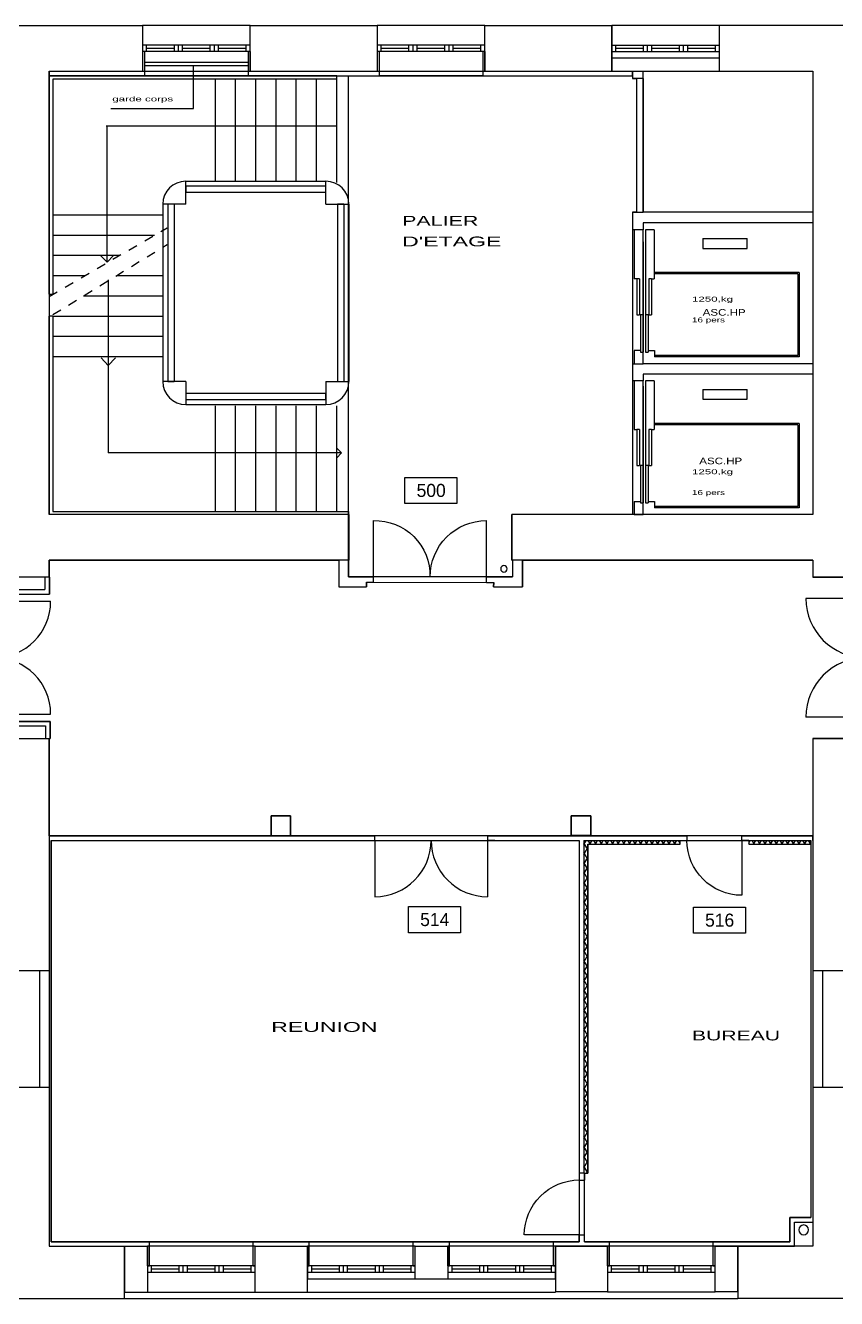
# Model space of a CAD drawing. Extents: x -18.1 to 35.5, y -11.5 to 10.4.
# Drawn here: x -0.3 to 12.13, y -11.54 to 7.96 of the extents above; entities that cross this region are included whole.
import ezdxf

# ---------------------------------------------------------------- set-up
doc = ezdxf.new("R2010")
doc.units = 0
doc.header["$MEASUREMENT"] = 0
doc.linetypes.add('_DASHED', pattern=[0.282222, 0.141111, -0.141111])
doc.linetypes.add('TRAIT_PLEIN', pattern=[0])
for name, color, linetype in [('ASCENSEURS', 1, 'TRAIT_PLEIN'), ('CLOIS5', 2, 'TRAIT_PLEIN'), ('ESCALIERS', 3, 'TRAIT_PLEIN'), ('MUR', 7, 'TRAIT_PLEIN'), ('PORTE', 3, 'Continuous'), ('SPACES', 150, 'TRAIT_PLEIN'), ('TEXTES', 6, 'TRAIT_PLEIN'), ('VITRE', 1, 'TRAIT_PLEIN')]:
    doc.layers.add(name, color=color, linetype=linetype)

msp = doc.modelspace()

# ---------------------------------------------------------------- linework, layer by layer
at = {"layer": 'ASCENSEURS'}
for p, q in [((9.17, 4.827), (9.031, 4.827)), ((9.031, 4.827), (9.031, 4.079)), ((9.031, 4.821), (9.031, 4.079)), ((9.17, 2.778), (9.17, 4.828)), ((9.341, 4.828), (9.206, 4.828)), ((9.206, 4.828), (9.206, 2.978)), ((9.341, 4.828), (9.341, 4.079)), ((10.086, 4.694), (10.086, 4.544)), ((10.086, 4.694), (10.767, 4.694)), ((10.767, 4.544), (10.767, 4.694)), ((9.17, 4.642), (9.17, 3.05)), ((10.086, 4.544), (10.767, 4.544)), ((9.341, 4.173), (9.341, 4.153)), ((11.561, 4.173), (9.341, 4.173)), ((11.541, 4.153), (9.341, 4.153)), ((11.541, 4.153), (11.541, 2.903)), ((11.561, 4.173), (11.561, 2.883)), ((9.076, 4.079), (9.031, 4.079)), ((9.116, 4.079), (9.076, 4.079)), ((9.076, 4.079), (9.076, 3.528)), ((9.116, 4.079), (9.116, 3.528)), ((9.297, 4.079), (9.257, 4.079)), ((9.257, 4.079), (9.257, 3.528)), ((9.297, 4.079), (9.297, 3.528)), ((9.297, 4.079), (9.341, 4.079)), ((9.076, 3.528), (9.116, 3.528)), ((9.17, 3.528), (9.13, 3.528)), ((9.13, 3.528), (9.13, 2.955)), ((9.17, 3.528), (9.17, 2.955)), ((9.246, 3.528), (9.206, 3.528)), ((9.206, 3.528), (9.206, 2.955)), ((9.246, 3.528), (9.246, 2.955)), ((9.257, 3.528), (9.297, 3.528)), ((9.13, 2.978), (9.031, 2.978)), ((9.031, 2.978), (9.031, 2.778)), ((9.13, 2.955), (9.17, 2.955)), ((9.206, 2.955), (9.246, 2.955)), ((9.246, 2.978), (9.345, 2.978)), ((9.345, 2.978), (9.345, 2.903)), ((9.031, 2.778), (9.17, 2.778)), ((9.345, 2.903), (9.345, 2.883)), ((11.541, 2.903), (9.345, 2.903)), ((11.561, 2.883), (9.345, 2.883)), ((9.17, 2.517), (9.031, 2.517)), ((9.031, 2.517), (9.031, 1.768)), ((9.17, 0.468), (9.17, 2.517)), ((9.17, 2.434), (9.17, 0.842)), ((9.341, 2.517), (9.206, 2.517)), ((9.206, 2.517), (9.206, 0.667)), ((9.341, 2.517), (9.341, 1.768)), ((10.086, 2.383), (10.086, 2.233)), ((10.086, 2.383), (10.767, 2.383)), ((10.767, 2.233), (10.767, 2.383)), ((10.086, 2.233), (10.767, 2.233)), ((9.031, 1.768), (9.076, 1.768)), ((9.116, 1.768), (9.076, 1.768)), ((9.076, 1.768), (9.076, 1.217)), ((9.116, 1.768), (9.116, 1.217)), ((9.297, 1.768), (9.257, 1.768)), ((9.257, 1.768), (9.257, 1.217)), ((9.297, 1.768), (9.297, 1.217)), ((9.297, 1.768), (9.341, 1.768)), ((9.341, 1.862), (9.341, 1.842)), ((11.561, 1.862), (9.341, 1.862)), ((11.541, 1.842), (9.341, 1.842)), ((11.541, 1.842), (11.541, 0.592)), ((11.561, 1.862), (11.561, 0.572)), ((9.076, 1.217), (9.116, 1.217)), ((9.17, 1.217), (9.13, 1.217)), ((9.13, 1.217), (9.13, 0.644)), ((9.17, 1.217), (9.17, 0.644)), ((9.246, 1.217), (9.206, 1.217)), ((9.206, 1.217), (9.206, 0.644)), ((9.246, 1.217), (9.246, 0.644)), ((9.257, 1.217), (9.297, 1.217)), ((9.031, 0.667), (9.031, 0.468)), ((9.031, 0.667), (9.13, 0.667)), ((9.13, 0.644), (9.17, 0.644)), ((9.206, 0.644), (9.246, 0.644)), ((9.246, 0.667), (9.345, 0.667)), ((9.345, 0.667), (9.345, 0.592)), ((9.345, 0.592), (9.345, 0.572)), ((11.541, 0.592), (9.345, 0.592)), ((9.031, 0.468), (9.17, 0.468)), ((9.031, 0.468), (9.031, 0.468)), ((9.031, 0.468), (9.17, 0.468)), ((9.17, 0.468), (9.17, 0.468)), ((11.561, 0.572), (9.345, 0.572))]:
    msp.add_line(p, q, dxfattribs=at)
at = {"layer": 'CLOIS5'}
for p, q in [((1.53, 7.558), (1.5, 7.558)), ((1.5, 7.558), (1.5, 7.258)), ((1.53, 7.558), (1.53, 7.188)), ((3.15, 7.558), (3.12, 7.558)), ((3.12, 7.558), (3.12, 7.188)), ((3.15, 7.558), (3.15, 7.258)), ((5.125, 7.558), (5.095, 7.558)), ((5.095, 7.558), (5.095, 7.258)), ((5.125, 7.558), (5.125, 7.188)), ((6.745, 7.558), (6.715, 7.558)), ((6.715, 7.558), (6.715, 7.188)), ((6.745, 7.558), (6.745, 7.258)), ((0.07, 7.258), (1.5, 7.258)), ((0.07, 3.841), (0.07, 7.258)), ((1.53, 7.396), (3.12, 7.396)), ((1.53, 7.346), (3.12, 7.346)), ((3.15, 7.258), (5.095, 7.258)), ((6.745, 7.258), (9.01, 7.258)), ((9.01, 7.188), (9.01, 7.258)), ((4.477, 7.188), (0.07, 7.188)), ((0.079, 7.188), (1.53, 7.188)), ((0.123, 7.138), (0.123, 3.841)), ((4.477, 7.138), (0.123, 7.138)), ((1.53, 7.188), (3.12, 7.188)), ((3.12, 7.188), (5.125, 7.188)), ((4.477, 7.138), (4.477, 7.188)), ((6.715, 7.188), (5.125, 7.188)), ((6.715, 7.188), (9.01, 7.188)), ((0.07, 3.841), (0.123, 3.841)), ((0.123, 3.508), (0.07, 3.508)), ((0.07, 0.468), (0.07, 3.508)), ((0.123, 3.508), (0.123, 0.514)), ((4.66, 0.468), (0.07, 0.468)), ((0.123, 0.514), (4.66, 0.514)), ((4.66, 0.468), (4.66, 0.514)), ((4.656, -0.232), (4.506, -0.232)), ((4.506, -0.232), (4.506, -0.638)), ((4.656, -0.232), (4.656, -0.488)), ((7.32, -0.232), (7.17, -0.232)), ((7.17, -0.232), (7.17, -0.488)), ((7.32, -0.232), (7.32, -0.638)), ((0.071, -0.492), (0.001, -0.492)), ((0.001, -0.492), (0.001, -0.681)), ((0.071, -0.492), (0.071, -0.751)), ((4.656, -0.488), (4.929, -0.488)), ((4.929, -0.488), (5.039, -0.488)), ((4.929, -0.568), (4.929, -0.638)), ((4.929, -0.568), (5.039, -0.568)), ((5.039, -0.568), (5.039, -0.488)), ((6.769, -0.573), (6.769, -0.488)), ((6.769, -0.488), (6.88, -0.488)), ((6.769, -0.573), (6.881, -0.573)), ((6.879, -0.488), (7.17, -0.488)), ((6.879, -0.638), (6.881, -0.573)), ((-0.772, -0.751), (0.071, -0.751)), ((-0.59, -0.681), (0.001, -0.681)), ((4.506, -0.638), (4.929, -0.638)), ((6.879, -0.638), (7.32, -0.638)), ((-0.768, -2.701), (0.081, -2.701)), ((0.081, -2.701), (0.081, -2.962)), ((-0.59, -2.771), (0.011, -2.771)), ((0.011, -2.771), (0.011, -2.962)), ((0.011, -2.962), (0.081, -2.962)), ((0.07, -4.454), (5.056, -4.454)), ((0.07, -4.454), (0.07, -10.742)), ((5.056, -4.454), (5.056, -4.524)), ((6.787, -4.454), (9.738, -4.454)), ((6.787, -4.454), (6.787, -4.523)), ((9.738, -4.454), (9.843, -4.454)), ((9.843, -4.524), (9.843, -4.454)), ((10.684, -4.454), (10.788, -4.454)), ((10.684, -4.524), (10.684, -4.454)), ((10.788, -4.454), (11.77, -4.454)), ((11.77, -4.524), (11.77, -4.454)), ((0.07, -4.524), (0.07, -4.524)), ((0.1, -4.524), (4.947, -4.524)), ((0.1, -4.524), (0.1, -10.672)), ((4.945, -4.524), (5.056, -4.524)), ((6.787, -4.523), (6.897, -4.523)), ((6.897, -4.524), (8.191, -4.524)), ((8.191, -4.524), (8.191, -9.622)), ((8.263, -4.524), (9.738, -4.524)), ((8.263, -4.524), (8.263, -9.622)), ((8.263, -4.524), (8.263, -9.622)), ((8.263, -4.524), (9.738, -4.524)), ((8.263, -4.588), (8.287, -4.547)), ((8.323, -4.666), (8.263, -4.562)), ((8.263, -4.738), (8.323, -4.634)), ((8.287, -4.547), (8.3, -4.524)), ((8.323, -4.584), (8.323, -9.622)), ((8.323, -4.584), (9.738, -4.584)), ((8.362, -4.584), (8.328, -4.524)), ((8.352, -4.584), (8.387, -4.524)), ((8.449, -4.584), (8.414, -4.524)), ((8.439, -4.584), (8.473, -4.524)), ((8.535, -4.584), (8.501, -4.524)), ((8.525, -4.584), (8.56, -4.524)), ((8.622, -4.584), (8.587, -4.524)), ((8.612, -4.584), (8.647, -4.524)), ((8.709, -4.584), (8.674, -4.524)), ((8.699, -4.584), (8.733, -4.524)), ((8.795, -4.584), (8.761, -4.524)), ((8.785, -4.584), (8.82, -4.524)), ((8.882, -4.584), (8.847, -4.524)), ((8.872, -4.584), (8.906, -4.524)), ((8.968, -4.584), (8.934, -4.524)), ((8.958, -4.584), (8.993, -4.524)), ((9.055, -4.584), (9.02, -4.524)), ((9.045, -4.584), (9.08, -4.524)), ((9.142, -4.584), (9.107, -4.524)), ((9.132, -4.584), (9.166, -4.524)), ((9.228, -4.584), (9.194, -4.524)), ((9.218, -4.584), (9.253, -4.524)), ((9.315, -4.584), (9.28, -4.524)), ((9.305, -4.584), (9.339, -4.524)), ((9.401, -4.584), (9.367, -4.524)), ((9.391, -4.584), (9.426, -4.524)), ((9.488, -4.584), (9.453, -4.524)), ((9.478, -4.584), (9.513, -4.524)), ((9.575, -4.584), (9.54, -4.524)), ((9.565, -4.584), (9.599, -4.524)), ((9.661, -4.584), (9.627, -4.524)), ((9.651, -4.584), (9.686, -4.524)), ((9.738, -4.567), (9.713, -4.524)), ((9.738, -4.584), (9.738, -4.524)), ((9.738, -4.524), (9.843, -4.524)), ((9.738, -4.584), (9.738, -4.583)), ((10.788, -4.524), (10.684, -4.524)), ((10.788, -4.565), (10.812, -4.524)), ((10.788, -4.524), (10.788, -4.584)), ((10.788, -4.524), (11.74, -4.524)), ((10.788, -4.524), (11.74, -4.524)), ((10.788, -4.584), (11.74, -4.584)), ((10.874, -4.584), (10.839, -4.524)), ((10.864, -4.584), (10.898, -4.524)), ((10.96, -4.584), (10.926, -4.524)), ((10.95, -4.584), (10.985, -4.524)), ((11.047, -4.584), (11.012, -4.524)), ((11.037, -4.584), (11.071, -4.524)), ((11.133, -4.584), (11.099, -4.524)), ((11.123, -4.584), (11.158, -4.524)), ((11.22, -4.584), (11.185, -4.524)), ((11.21, -4.584), (11.245, -4.524)), ((11.307, -4.584), (11.272, -4.524)), ((11.297, -4.584), (11.331, -4.524)), ((11.393, -4.584), (11.359, -4.524)), ((11.383, -4.584), (11.418, -4.524)), ((11.48, -4.584), (11.445, -4.524)), ((11.47, -4.584), (11.504, -4.524)), ((11.566, -4.584), (11.532, -4.524)), ((11.556, -4.584), (11.591, -4.524)), ((11.653, -4.584), (11.618, -4.524)), ((11.643, -4.584), (11.678, -4.524)), ((11.74, -4.584), (11.705, -4.524)), ((11.73, -4.584), (11.74, -4.566)), ((11.74, -4.584), (11.74, -4.524)), ((11.74, -4.524), (11.74, -10.303)), ((11.77, -4.524), (11.77, -4.524)), ((11.77, -4.524), (11.77, -10.373)), ((8.323, -4.816), (8.263, -4.712)), ((8.263, -4.888), (8.323, -4.784)), ((8.323, -4.966), (8.263, -4.862)), ((8.263, -5.038), (8.323, -4.934)), ((8.323, -5.116), (8.263, -5.012)), ((8.263, -5.188), (8.323, -5.084)), ((8.323, -5.266), (8.263, -5.162)), ((8.263, -5.338), (8.323, -5.234)), ((8.323, -5.416), (8.263, -5.312)), ((8.263, -5.488), (8.323, -5.384)), ((8.323, -5.566), (8.263, -5.462)), ((8.263, -5.638), (8.323, -5.534)), ((8.323, -5.716), (8.263, -5.612)), ((8.263, -5.788), (8.323, -5.684)), ((8.323, -5.866), (8.263, -5.762)), ((8.263, -5.938), (8.323, -5.834)), ((8.323, -6.016), (8.263, -5.912)), ((8.263, -6.088), (8.323, -5.984)), ((8.323, -6.166), (8.263, -6.062)), ((8.263, -6.238), (8.323, -6.134)), ((8.323, -6.316), (8.263, -6.212)), ((8.263, -6.388), (8.323, -6.284)), ((8.323, -6.466), (8.263, -6.362)), ((8.263, -6.538), (8.323, -6.434)), ((8.323, -6.616), (8.263, -6.512)), ((8.263, -6.688), (8.323, -6.584)), ((8.323, -6.766), (8.263, -6.662)), ((8.263, -6.838), (8.323, -6.734)), ((8.323, -6.916), (8.263, -6.812)), ((8.263, -6.988), (8.323, -6.884)), ((8.323, -7.066), (8.263, -6.962)), ((8.263, -7.138), (8.323, -7.034)), ((8.323, -7.216), (8.263, -7.112)), ((8.263, -7.288), (8.323, -7.184)), ((8.323, -7.366), (8.263, -7.262)), ((8.263, -7.438), (8.323, -7.334)), ((8.323, -7.516), (8.263, -7.412)), ((8.263, -7.588), (8.323, -7.484)), ((8.323, -7.666), (8.263, -7.562)), ((8.263, -7.738), (8.323, -7.634)), ((8.323, -7.816), (8.263, -7.712)), ((8.263, -7.888), (8.323, -7.784)), ((8.323, -7.966), (8.263, -7.862)), ((8.263, -8.038), (8.323, -7.934)), ((8.323, -8.116), (8.263, -8.012)), ((8.263, -8.188), (8.323, -8.084)), ((8.323, -8.266), (8.263, -8.162)), ((8.263, -8.338), (8.323, -8.234)), ((8.323, -8.416), (8.263, -8.312)), ((8.263, -8.488), (8.323, -8.384)), ((8.323, -8.566), (8.263, -8.462)), ((8.263, -8.638), (8.323, -8.534)), ((8.323, -8.716), (8.263, -8.612)), ((8.263, -8.788), (8.323, -8.684)), ((8.323, -8.866), (8.263, -8.762)), ((8.263, -8.938), (8.323, -8.834)), ((8.323, -9.016), (8.263, -8.912)), ((8.263, -9.088), (8.323, -8.984)), ((8.323, -9.166), (8.263, -9.062)), ((8.263, -9.238), (8.323, -9.134)), ((8.323, -9.316), (8.263, -9.212)), ((8.263, -9.388), (8.323, -9.284)), ((8.323, -9.466), (8.263, -9.362)), ((8.263, -9.538), (8.323, -9.434)), ((8.323, -9.616), (8.263, -9.512)), ((8.263, -9.622), (8.191, -9.622)), ((8.191, -9.622), (8.191, -9.727)), ((8.191, -9.727), (8.271, -9.727)), ((8.263, -9.622), (8.323, -9.622)), ((8.271, -9.622), (8.271, -9.727)), ((8.301, -9.622), (8.323, -9.584)), ((11.421, -10.303), (11.74, -10.303)), ((11.421, -10.672), (11.421, -10.303)), ((11.491, -10.373), (11.77, -10.373)), ((11.491, -10.741), (11.491, -10.373)), ((0.1, -10.672), (1.604, -10.672)), ((1.604, -10.672), (3.195, -10.672)), ((1.604, -11.042), (1.604, -10.672)), ((3.195, -10.672), (4.055, -10.672)), ((3.195, -11.042), (3.195, -10.672)), ((4.055, -10.672), (5.645, -10.672)), ((4.055, -11.042), (4.055, -10.672)), ((5.645, -11.042), (5.645, -10.672)), ((5.645, -10.672), (6.205, -10.672)), ((6.205, -10.672), (7.795, -10.672)), ((6.205, -11.042), (6.205, -10.672)), ((7.795, -11.042), (7.795, -10.672)), ((7.795, -10.672), (8.191, -10.672)), ((8.191, -10.672), (8.191, -10.567)), ((8.191, -10.567), (8.271, -10.567)), ((8.271, -10.672), (8.271, -10.567)), ((8.271, -10.672), (8.654, -10.672)), ((8.654, -10.672), (10.245, -10.672)), ((8.654, -11.041), (8.654, -10.672)), ((10.245, -10.672), (11.421, -10.672)), ((10.245, -11.041), (10.245, -10.672)), ((0.07, -10.742), (1.575, -10.742)), ((1.575, -11.042), (1.575, -10.742)), ((3.225, -10.742), (4.025, -10.742)), ((3.225, -11.042), (3.225, -10.742)), ((4.025, -11.042), (4.025, -10.742)), ((5.675, -11.042), (5.675, -10.742)), ((5.675, -10.742), (6.175, -10.742)), ((6.175, -11.042), (6.175, -10.742)), ((7.825, -11.042), (7.825, -10.742)), ((7.825, -10.742), (8.192, -10.742)), ((8.191, -10.742), (8.261, -10.742)), ((8.262, -10.742), (8.625, -10.741)), ((8.625, -11.041), (8.625, -10.741)), ((10.275, -10.742), (11.491, -10.742)), ((10.275, -11.041), (10.275, -10.742)), ((1.575, -11.042), (1.604, -11.042)), ((3.195, -11.042), (3.225, -11.042)), ((4.025, -11.042), (4.055, -11.042)), ((5.645, -11.042), (5.675, -11.042)), ((6.175, -11.042), (6.205, -11.042)), ((7.795, -11.042), (7.825, -11.042)), ((8.625, -11.041), (8.654, -11.041)), ((10.245, -11.041), (10.275, -11.041))]:
    msp.add_line(p, q, dxfattribs=at)
at = {"layer": 'ESCALIERS'}
for p, q in [((2.615, 5.573), (2.615, 7.138)), ((2.925, 5.573), (2.925, 7.138)), ((3.235, 5.573), (3.235, 7.138)), ((3.545, 5.573), (3.545, 7.138)), ((3.855, 5.573), (3.855, 7.138)), ((4.165, 5.573), (4.165, 7.138)), ((4.475, 5.554), (4.475, 7.138)), ((4.475, 6.416), (0.942, 6.416)), ((0.955, 4.335), (0.955, 6.416)), ((0.123, 5.058), (1.81, 5.058)), ((0.123, 4.748), (1.683, 4.748)), ((0.123, 4.438), (1.15, 4.438)), ((0.955, 4.335), (0.853, 4.437)), ((0.955, 4.335), (1.056, 4.436)), ((0.123, 4.128), (0.617, 4.128)), ((1.101, 4.128), (1.81, 4.128)), ((0.973, 4.063), (0.973, 1.41)), ((0.596, 3.818), (1.81, 3.818)), ((0.123, 3.508), (1.81, 3.508)), ((0.123, 3.198), (1.81, 3.198)), ((0.123, 2.888), (1.81, 2.888)), ((0.973, 2.75), (0.863, 2.865)), ((0.973, 2.75), (1.087, 2.865)), ((2.615, 0.514), (2.615, 2.134)), ((2.925, 0.514), (2.925, 2.134)), ((3.235, 0.514), (3.235, 2.134)), ((3.545, 0.514), (3.545, 2.134)), ((3.855, 0.514), (3.855, 2.134)), ((4.165, 0.514), (4.165, 2.134)), ((4.475, 0.514), (4.475, 2.134)), ((4.547, 1.41), (0.973, 1.41)), ((4.547, 1.41), (4.475, 1.483)), ((4.547, 1.41), (4.475, 1.338))]:
    msp.add_line(p, q, dxfattribs=at)
at = {"layer": 'ESCALIERS', "linetype": '_DASHED'}
for p, q in [((0.07, 3.809), (1.876, 4.86)), ((0.125, 3.529), (1.876, 4.603))]:
    msp.add_line(p, q, dxfattribs=at)
at = {"layer": 'MUR'}
for p, q in [((-0.66, 7.958), (1.5, 7.958)), ((1.5, 7.958), (1.5, 7.258)), ((3.15, 7.958), (1.5, 7.958)), ((3.15, 7.958), (5.095, 7.958)), ((3.15, 7.258), (3.15, 7.958)), ((5.095, 7.958), (5.095, 7.258)), ((6.745, 7.958), (5.095, 7.958)), ((6.745, 7.958), (8.69, 7.958)), ((6.745, 7.258), (6.745, 7.958)), ((8.69, 7.959), (8.69, 7.259)), ((8.69, 7.959), (8.69, 7.259)), ((10.34, 7.959), (8.69, 7.959)), ((8.69, 7.258), (8.69, 7.958)), ((12.5, 7.959), (10.34, 7.959)), ((10.34, 7.259), (10.34, 7.959)), ((8.69, 7.459), (8.69, 7.259)), ((10.34, 7.459), (8.69, 7.459)), ((10.34, 7.259), (10.34, 7.459)), ((0.07, 7.258), (0.07, 0.468)), ((0.07, 7.258), (1.5, 7.258)), ((1.5, 7.258), (3.15, 7.258)), ((3.15, 7.258), (5.095, 7.258)), ((5.095, 7.258), (6.745, 7.258)), ((6.745, 7.258), (11.77, 7.258)), ((8.69, 7.259), (8.69, 7.259)), ((9.01, 7.258), (9.01, 7.147)), ((9.17, 5.097), (9.17, 7.257)), ((11.77, 7.258), (11.77, 0.468)), ((9.17, 7.147), (9.01, 7.147)), ((9.07, 7.147), (9.07, 5.097)), ((9.17, 7.147), (9.17, 5.097)), ((2.16, 5.223), (2.16, 5.573)), ((2.16, 5.573), (4.31, 5.573)), ((2.16, 5.498), (2.16, 5.398)), ((4.31, 5.498), (2.16, 5.498)), ((4.31, 5.223), (4.31, 5.573)), ((4.31, 5.398), (4.31, 5.498)), ((4.31, 5.398), (2.16, 5.398)), ((2.16, 5.223), (1.81, 5.223)), ((1.81, 5.223), (1.81, 2.503)), ((1.985, 5.223), (1.885, 5.223)), ((1.885, 5.223), (1.885, 2.503)), ((1.985, 5.223), (1.985, 2.503)), ((4.31, 5.223), (4.66, 5.223)), ((4.585, 5.223), (4.485, 5.223)), ((4.485, 5.223), (4.485, 2.503)), ((4.585, 5.223), (4.585, 2.503)), ((4.66, 5.223), (4.66, 2.503)), ((9.01, 5.097), (9.01, 4.828)), ((9.01, 5.097), (9.17, 5.097)), ((11.77, 5.097), (9.17, 5.097)), ((11.77, 4.937), (9.17, 4.937)), ((9.17, 4.937), (9.17, 4.828)), ((9.17, 4.828), (9.01, 4.828)), ((9.01, 2.778), (9.01, 2.517)), ((9.01, 2.778), (9.17, 2.778)), ((11.77, 2.778), (9.17, 2.778)), ((11.77, 2.618), (9.17, 2.618)), ((9.17, 2.618), (9.17, 2.517)), ((2.16, 2.503), (1.81, 2.503)), ((1.885, 2.503), (1.985, 2.503)), ((2.16, 2.503), (2.16, 2.153)), ((4.31, 2.503), (4.66, 2.503)), ((4.31, 2.503), (4.31, 2.153)), ((4.485, 2.503), (4.585, 2.503)), ((9.17, 2.517), (9.01, 2.517)), ((2.16, 2.328), (2.16, 2.228)), ((2.16, 2.328), (4.31, 2.328)), ((2.16, 2.228), (4.31, 2.228)), ((2.16, 2.153), (4.31, 2.153)), ((4.31, 2.228), (4.31, 2.328)), ((4.66, 0.468), (0.07, 0.468)), ((4.66, 0.468), (4.66, -0.232)), ((11.77, 0.468), (7.16, 0.468)), ((7.16, -0.232), (7.16, 0.468)), ((4.66, -0.232), (0.07, -0.232)), ((0.07, -0.232), (0.07, -0.492)), ((11.77, -0.232), (7.16, -0.232)), ((11.77, -0.232), (11.77, -0.492)), ((0.07, -0.492), (-0.66, -0.492)), ((12.5, -0.492), (11.77, -0.492)), ((-0.66, -2.962), (0.07, -2.962)), ((0.07, -2.962), (0.07, -4.524)), ((11.77, -2.962), (11.77, -6.522)), ((11.77, -2.962), (12.5, -2.962)), ((3.468, -4.454), (3.468, -4.147)), ((3.468, -4.147), (3.768, -4.147)), ((3.768, -4.147), (3.768, -4.454)), ((8.069, -4.447), (8.069, -4.147)), ((8.069, -4.147), (8.369, -4.147)), ((8.369, -4.147), (8.369, -4.447)), ((3.768, -4.454), (3.468, -4.454)), ((8.369, -4.447), (8.069, -4.447)), ((0.07, -4.524), (0.07, -6.522)), ((0.07, -6.522), (-0.66, -6.522)), ((-0.08, -6.522), (-0.08, -8.302)), ((0.07, -6.522), (0.07, -8.302)), ((12.5, -6.522), (11.77, -6.522)), ((11.92, -6.522), (11.77, -6.522)), ((11.77, -6.522), (11.77, -8.302)), ((11.92, -6.522), (11.92, -8.302)), ((-0.66, -8.302), (0.07, -8.302)), ((0.07, -8.302), (0.07, -10.742)), ((11.77, -8.302), (11.77, -10.741)), ((11.77, -8.302), (12.5, -8.302)), ((11.77, -8.302), (11.92, -8.302)), ((0.07, -10.742), (1.223, -10.742)), ((1.223, -10.742), (1.223, -11.442)), ((1.223, -10.742), (1.575, -10.742)), ((1.223, -11.542), (1.223, -10.742)), ((1.575, -10.742), (1.575, -11.442)), ((3.225, -10.742), (1.575, -10.742)), ((3.225, -10.742), (4.025, -10.742)), ((3.225, -11.442), (3.225, -10.742)), ((4.025, -11.442), (4.025, -10.742)), ((4.025, -10.742), (4.025, -11.242)), ((4.025, -10.742), (4.025, -10.742)), ((4.025, -10.742), (4.025, -11.242)), ((5.675, -10.742), (4.025, -10.742)), ((5.675, -10.742), (6.175, -10.742)), ((5.675, -11.242), (5.675, -10.742)), ((6.175, -10.742), (6.175, -11.242)), ((7.825, -10.742), (6.175, -10.742)), ((7.825, -10.741), (7.825, -11.441)), ((8.625, -10.741), (7.825, -10.741)), ((7.825, -11.242), (7.825, -10.742)), ((7.825, -10.742), (7.825, -10.742)), ((7.825, -11.242), (7.825, -10.742)), ((8.625, -10.741), (8.625, -11.441)), ((10.275, -10.741), (8.625, -10.741)), ((10.623, -10.741), (10.275, -10.741)), ((10.275, -11.441), (10.275, -10.741)), ((10.623, -10.741), (10.623, -11.541)), ((11.77, -10.741), (10.623, -10.741)), ((10.623, -11.441), (10.623, -10.741)), ((4.025, -11.242), (4.025, -11.242)), ((4.025, -11.242), (5.675, -11.242)), ((5.675, -11.242), (6.175, -11.242)), ((6.175, -11.242), (7.825, -11.242)), ((7.825, -11.242), (7.825, -11.242)), ((1.223, -11.442), (1.575, -11.442)), ((1.575, -11.442), (3.225, -11.442)), ((3.225, -11.442), (4.025, -11.442)), ((4.025, -11.442), (7.83, -11.442)), ((8.625, -11.441), (7.825, -11.441)), ((8.625, -11.441), (10.275, -11.441)), ((10.623, -11.441), (10.275, -11.441)), ((-0.66, -11.542), (1.223, -11.542)), ((1.223, -11.542), (10.623, -11.542)), ((12.5, -11.541), (10.623, -11.541))]:
    msp.add_line(p, q, dxfattribs=at)
for centre, start, end in [((2.16, 5.223), 90, 180), ((4.31, 5.223), 0, 90), ((2.16, 2.503), 180, 270), ((4.31, 2.503), 270, 0)]:
    msp.add_arc(centre, 0.35, start, end, dxfattribs=at)
for centre, major_axis in [((7.038, -0.366), (0.0354, 0.0354)), ((11.632, -10.49), (0.053, 0.053))]:
    msp.add_ellipse(centre, major_axis=major_axis, ratio=1, start_param=0.785398, end_param=7.068583, dxfattribs=at)
at = {"layer": 'PORTE'}
for p, q in [((5.039, -0.488), (5.039, 0.376)), ((6.768, -0.488), (6.768, 0.376)), ((-0.773, -0.861), (0.091, -0.862)), ((12.575, -0.817), (11.665, -0.817)), ((-0.768, -2.589), (0.091, -2.589)), ((12.575, -2.637), (11.665, -2.637)), ((5.059, -4.524), (5.059, -5.387)), ((6.785, -4.524), (6.785, -5.387)), ((10.684, -4.524), (10.684, -5.365)), ((8.191, -10.567), (7.35, -10.567))]:
    msp.add_line(p, q, dxfattribs=at)
at = {"layer": 'PORTE', "extrusion": (0, 0, -1)}
for centre, major_axis, ratio, start_param, end_param in [((5.041, -0.488), (0.616, 0.617), 0.980292, -0.796532, 0.796692), ((6.768, -0.488), (-0.61, 0.61), 1, 5.497787, 7.068584), ((10.684, -4.524), (0.595, 0.595), 1, 2.356195, 3.926991), ((8.191, -10.567), (-0.595, 0.595), 1, 5.497787, 7.068584)]:
    msp.add_ellipse(centre, major_axis=major_axis, ratio=ratio, start_param=start_param, end_param=end_param, dxfattribs=at)
at = {"layer": 'PORTE'}
for centre, major_axis, start_param, end_param in [((-0.772, -0.862), (0.61, 0.61), 3.926991, 5.497787), ((12.575, -0.817), (0.643, 0.643), 2.356195, 3.926991), ((-0.772, -2.589), (-0.61, 0.61), 3.926991, 5.497787), ((12.575, -2.637), (-0.643, 0.643), -0.785398, 0.785398), ((5.059, -4.524), (0.61, 0.61), 3.926991, 5.497787), ((6.785, -4.524), (-0.61, 0.61), 0.785398, 2.356195)]:
    msp.add_ellipse(centre, major_axis=major_axis, ratio=1, start_param=start_param, end_param=end_param, dxfattribs=at)
at = {"layer": 'SPACES'}
for points in [[(4.656, -0.488), (4.656, 7.188), (9.01, 7.188), (9.01, 7.147), (9.07, 7.147), (9.07, 5.097), (9.01, 5.097), (9.01, 0.468), (7.16, 0.468), (7.16, -0.232), (7.17, -0.232), (7.17, -0.488), (4.656, -0.488)], [(12.5, -2.962), (11.77, -2.962), (11.77, -4.454), (8.369, -4.454), (8.369, -4.147), (8.069, -4.147), (8.069, -4.454), (3.768, -4.454), (3.768, -4.147), (3.468, -4.147), (3.468, -4.454), (0.07, -4.454), (0.07, -2.962), (0.081, -2.962), (0.081, -2.701), (-0.768, -2.701), (-0.773, -0.751), (0.071, -0.751), (0.071, -0.492), (0.07, -0.492), (0.07, -0.232)], [(0.07, -0.232), (4.506, -0.232), (4.506, -0.638), (4.929, -0.638), (4.929, -0.568), (6.881, -0.573), (6.879, -0.638), (7.32, -0.638), (7.32, -0.232), (11.77, -0.232), (11.77, -0.492), (12.5, -0.492)], [(0.1, -4.524), (8.191, -4.524), (8.191, -10.672), (0.1, -10.672), (0.1, -4.524)], [(8.323, -4.584), (9.738, -4.584), (9.738, -4.524), (10.788, -4.524), (10.788, -4.584), (11.74, -4.584), (11.74, -10.303), (11.421, -10.303), (11.421, -10.672), (8.271, -10.672), (8.271, -9.622), (8.323, -9.622), (8.323, -4.584)]]:
    msp.add_lwpolyline(points, dxfattribs=at)
at = {"layer": 'TEXTES'}
for p, q in [((2.281, 6.685), (2.281, 7.346)), ((1.015, 6.685), (2.281, 6.685))]:
    msp.add_line(p, q, dxfattribs=at)
for points in [[(5.519, 1.037), (6.317, 1.037), (6.317, 0.636), (5.519, 0.636)], [(5.573, -5.536), (6.372, -5.536), (6.372, -5.938), (5.573, -5.938)], [(9.94, -5.545), (10.738, -5.545), (10.738, -5.947), (9.94, -5.947)]]:
    msp.add_lwpolyline(points, close=True, dxfattribs=at)
at = {"layer": 'VITRE'}
for p, q in [((3.15, 7.658), (1.499, 7.658)), ((1.562, 7.558), (1.562, 7.658)), ((1.987, 7.608), (1.562, 7.608)), ((1.987, 7.558), (1.987, 7.658)), ((2.049, 7.558), (2.049, 7.658)), ((2.112, 7.558), (2.112, 7.658)), ((2.537, 7.608), (2.112, 7.608)), ((2.537, 7.558), (2.537, 7.658)), ((2.6, 7.558), (2.6, 7.658)), ((2.663, 7.558), (2.663, 7.658)), ((3.087, 7.608), (2.663, 7.608)), ((3.087, 7.558), (3.087, 7.658)), ((6.746, 7.658), (5.095, 7.658)), ((5.158, 7.558), (5.158, 7.658)), ((5.582, 7.608), (5.158, 7.608)), ((5.582, 7.558), (5.582, 7.658)), ((5.645, 7.558), (5.645, 7.658)), ((5.708, 7.558), (5.708, 7.658)), ((6.133, 7.608), (5.708, 7.608)), ((6.133, 7.558), (6.133, 7.658)), ((6.196, 7.558), (6.196, 7.658)), ((6.258, 7.558), (6.258, 7.658)), ((6.683, 7.608), (6.258, 7.608)), ((6.683, 7.558), (6.683, 7.658)), ((8.689, 7.659), (10.34, 7.659)), ((8.752, 7.559), (8.752, 7.659)), ((8.752, 7.609), (9.177, 7.609)), ((9.177, 7.559), (9.177, 7.659)), ((9.239, 7.559), (9.239, 7.659)), ((9.302, 7.559), (9.302, 7.659)), ((9.302, 7.609), (9.727, 7.609)), ((9.727, 7.559), (9.727, 7.659)), ((9.79, 7.559), (9.79, 7.659)), ((9.853, 7.559), (9.853, 7.659)), ((9.853, 7.609), (10.277, 7.609)), ((10.277, 7.559), (10.277, 7.659)), ((3.15, 7.558), (1.5, 7.558)), ((6.745, 7.558), (5.095, 7.558)), ((8.69, 7.559), (10.34, 7.559)), ((3.225, -11.042), (1.574, -11.042)), ((1.637, -11.142), (1.637, -11.042)), ((2.062, -11.092), (1.637, -11.092)), ((2.062, -11.142), (2.062, -11.042)), ((2.124, -11.142), (2.124, -11.042)), ((2.187, -11.142), (2.187, -11.042)), ((2.612, -11.092), (2.187, -11.092)), ((2.612, -11.142), (2.612, -11.042)), ((2.675, -11.142), (2.675, -11.042)), ((2.738, -11.142), (2.738, -11.042)), ((3.162, -11.092), (2.738, -11.092)), ((3.162, -11.142), (3.162, -11.042)), ((5.675, -11.042), (4.025, -11.042)), ((4.087, -11.042), (4.087, -11.142)), ((4.512, -11.092), (4.087, -11.092)), ((4.512, -11.042), (4.512, -11.142)), ((4.574, -11.042), (4.574, -11.142)), ((4.637, -11.042), (4.637, -11.142)), ((5.062, -11.092), (4.637, -11.092)), ((5.062, -11.042), (5.062, -11.142)), ((5.125, -11.042), (5.125, -11.142)), ((5.188, -11.042), (5.188, -11.142)), ((5.612, -11.092), (5.188, -11.092)), ((5.612, -11.042), (5.612, -11.142)), ((7.825, -11.042), (6.175, -11.042)), ((6.237, -11.042), (6.237, -11.142)), ((6.662, -11.092), (6.237, -11.092)), ((6.662, -11.042), (6.662, -11.142)), ((6.724, -11.042), (6.724, -11.142)), ((6.787, -11.042), (6.787, -11.142)), ((7.212, -11.092), (6.787, -11.092)), ((7.212, -11.042), (7.212, -11.142)), ((7.275, -11.042), (7.275, -11.142)), ((7.338, -11.042), (7.338, -11.142)), ((7.762, -11.092), (7.338, -11.092)), ((7.762, -11.042), (7.762, -11.142)), ((10.275, -11.041), (8.624, -11.041)), ((8.687, -11.141), (8.687, -11.041)), ((9.112, -11.091), (8.687, -11.091)), ((9.112, -11.141), (9.112, -11.041)), ((9.174, -11.141), (9.174, -11.041)), ((9.237, -11.141), (9.237, -11.041)), ((9.662, -11.091), (9.237, -11.091)), ((9.662, -11.141), (9.662, -11.041)), ((9.725, -11.141), (9.725, -11.041)), ((9.788, -11.141), (9.788, -11.041)), ((10.212, -11.091), (9.788, -11.091)), ((10.212, -11.141), (10.212, -11.041)), ((3.225, -11.142), (1.575, -11.142)), ((5.675, -11.142), (4.024, -11.142)), ((7.825, -11.142), (6.174, -11.142)), ((10.275, -11.141), (8.625, -11.141))]:
    msp.add_line(p, q, dxfattribs=at)

# ---------------------------------------------------------------- texts
at = {"layer": 'TEXTES'}
for s, height, width, p in [('garde corps', 0.075, 1.762667, (1.035, 6.796)), ('PALIER ', 0.15, 1.636762, (5.477, 4.892)), ("D'ETAGE", 0.15, 1.762667, (5.477, 4.575)), ('1250,kg', 0.075, 1.762667, (9.919, 3.729)), ('ASC.HP', 0.1, 1.322, (10.083, 3.514)), ('16 pers', 0.075, 1.510857, (9.919, 3.411)), ('ASC.HP', 0.1, 1.322, (10.031, 1.238)), ('1250,kg', 0.075, 1.762667, (9.919, 1.085)), ('16 pers', 0.075, 1.510857, (9.919, 0.767)), ('REUNION', 0.15, 1.762667, (3.47, -7.457)), ('BUREAU', 0.15, 1.615778, (9.919, -7.588))]:
    msp.add_text(s, height=height, dxfattribs=dict(at, width=width)).set_placement(p)
at = {"layer": 'TEXTES', "char_height": 0.2, "width": 0.775, "attachment_point": 5}
for s, insert in [('500', (5.922, 0.835)), ('514', (5.977, -5.738)), ('516', (10.343, -5.747))]:
    msp.add_mtext(s, dxfattribs=dict(at, insert=insert))

doc.saveas('drawing.dxf')
